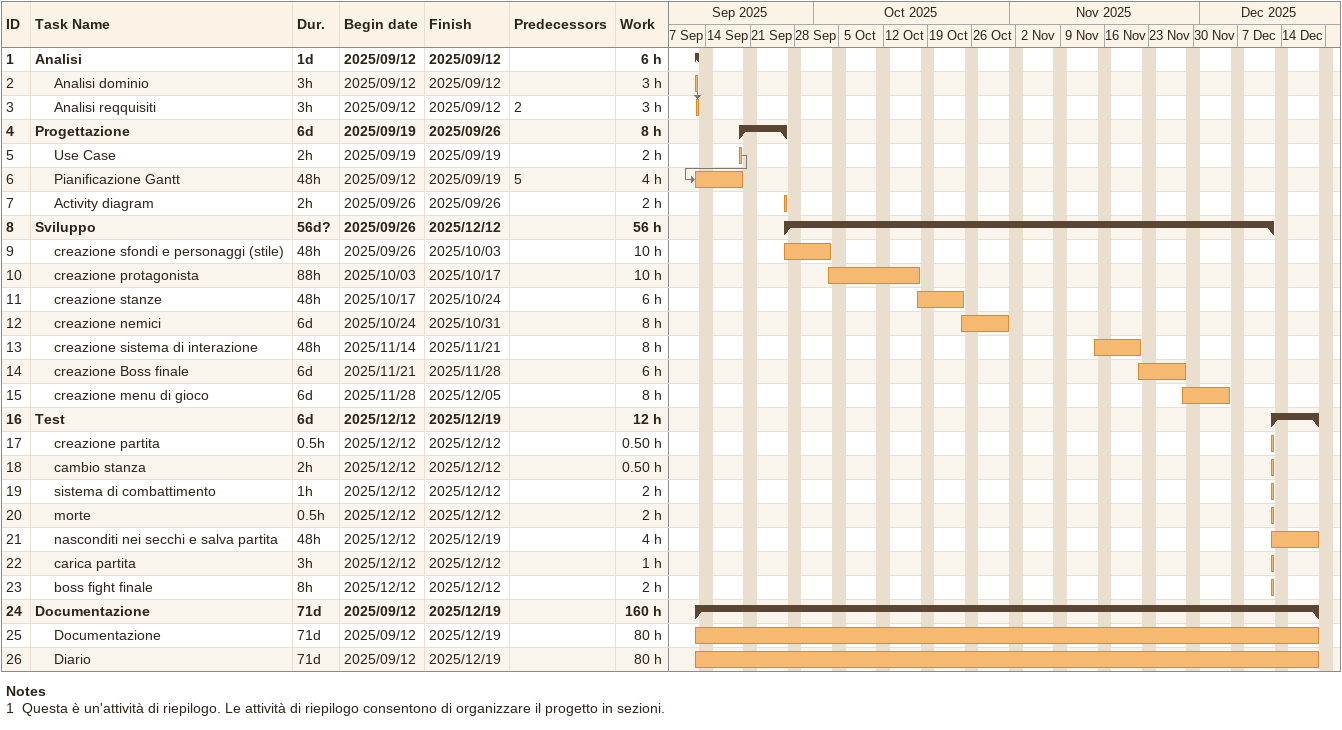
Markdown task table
| ID | Level | Task | Duration | Start | Finish | Predecessors | Work (h) |
|---|---|---|---|---|---|---|---|
| 1 | 1 | **Analisi** | 1d | 2025-09-12 | 2025-09-12 |  | 6 |
| 2 | 2 | Analisi dominio | 3h | 2025-09-12 | 2025-09-12 |  | 3 |
| 3 | 2 | Analisi reqquisiti | 3h | 2025-09-12 | 2025-09-12 | 2 | 3 |
| 4 | 1 | **Progettazione** | 6d | 2025-09-19 | 2025-09-26 |  | 8 |
| 5 | 2 | Use Case | 2h | 2025-09-19 | 2025-09-19 |  | 2 |
| 6 | 2 | Pianificazione Gantt | 48h | 2025-09-12 | 2025-09-19 | 5 | 4 |
| 7 | 2 | Activity diagram | 2h | 2025-09-26 | 2025-09-26 |  | 2 |
| 8 | 1 | **Sviluppo** | 56d? | 2025-09-26 | 2025-12-12 |  | 56 |
| 9 | 2 | creazione sfondi e personaggi (stile) | 48h | 2025-09-26 | 2025-10-03 |  | 10 |
| 10 | 2 | creazione protagonista | 88h | 2025-10-03 | 2025-10-17 |  | 10 |
| 11 | 2 | creazione stanze | 48h | 2025-10-17 | 2025-10-24 |  | 6 |
| 12 | 2 | creazione nemici | 6d | 2025-10-24 | 2025-10-31 |  | 8 |
| 13 | 2 | creazione sistema di interazione | 48h | 2025-11-14 | 2025-11-21 |  | 8 |
| 14 | 2 | creazione Boss finale | 6d | 2025-11-21 | 2025-11-28 |  | 6 |
| 15 | 2 | creazione menu di gioco | 6d | 2025-11-28 | 2025-12-05 |  | 8 |
| 16 | 1 | **Test** | 6d | 2025-12-12 | 2025-12-19 |  | 12 |
| 17 | 2 | creazione partita | 0.5h | 2025-12-12 | 2025-12-12 |  | 0.50 |
| 18 | 2 | cambio stanza | 2h | 2025-12-12 | 2025-12-12 |  | 0.50 |
| 19 | 2 | sistema di combattimento | 1h | 2025-12-12 | 2025-12-12 |  | 2 |
| 20 | 2 | morte | 0.5h | 2025-12-12 | 2025-12-12 |  | 2 |
| 21 | 2 | nasconditi nei secchi e salva partita | 48h | 2025-12-12 | 2025-12-19 |  | 4 |
| 22 | 2 | carica partita | 3h | 2025-12-12 | 2025-12-12 |  | 1 |
| 23 | 2 | boss fight finale | 8h | 2025-12-12 | 2025-12-12 |  | 2 |
| 24 | 1 | **Documentazione** | 71d | 2025-09-12 | 2025-12-19 |  | 160 |
| 25 | 2 | Documentazione | 71d | 2025-09-12 | 2025-12-19 |  | 80 |
| 26 | 2 | Diario | 71d | 2025-09-12 | 2025-12-19 |  | 80 |

Notes
- 1: Questa è un'attività di riepilogo. Le attività di riepilogo consentono di organizzare il progetto in sezioni.
